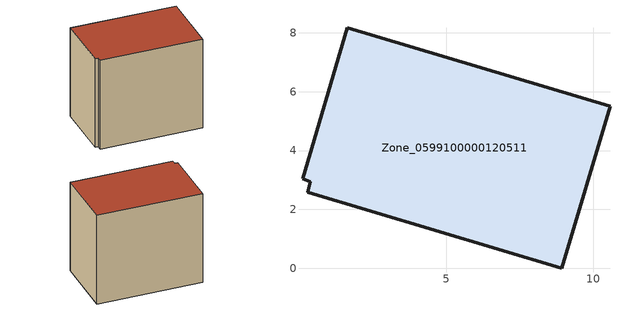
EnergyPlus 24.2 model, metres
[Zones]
Zone_0599100000120511
 floor ground (C_G): 8.92,0 0.28,2.58 0.38,2.94 0.11,3.03 1.64,8.17 10.56,5.51 z0.48
 wall outside (C_F): 8.92,0 10.56,5.51 1.64,8.17 0.11,3.03 0.38,2.94 0.28,2.58 8.92,0 z0.48:8.89
 roof outside (C_R): 0.28,2.58 8.92,0 10.56,5.51 1.64,8.17 0.11,3.03 0.38,2.94 z8.89
[BUILDING]
Pand.0599100000120511: North Axis=0; Terrain=City; Loads Convergence Tolerance Value=0.04; Temperature Convergence Tolerance Value=0.4; Solar Distribution=FullExterior; Maximum Number of Warmup Days=25; Minimum Number of Warmup Days=1
[Site:Location]
Rotterdam.The.Hague.AP_ZH_NLD Design_Conditions: Latitude=51.96; Longitude=4.45; Time Zone=1; Elevation=-4.5
[SITE:GROUNDTEMPERATURE:BUILDINGSURFACE]
18, 18, 18, 18, 18, 18, 18, 18, 18, 18, 18, 18
[MATERIAL] Thermal Absorptance=0.9; Solar Absorptance=0.7; Visible Absorptance=0.7
Name | Roughness | Thickness | Conductivity | Density | Specific Heat
G.TI.1975-1991 | MediumSmooth | 0.15 | 0.288461 | 540 | 1210
F.TI.1975-1991 | Rough | 0.3 | 0.230769 | 1920 | 840
R.TI.1975-1991 | MediumRough | 0.2 | 0.153846 | 1500 | 1000
[CONSTRUCTION]
C_G: G.TI.1975-1991
C_F: F.TI.1975-1991
C_R: R.TI.1975-1991
[ZONE]
Zone_0599100000120511: Type=1; Multiplier=1; Ceiling Height=Autocalculate; Volume=Autocalculate; Floor Area=autocalculate; Part of Total Floor Area=Yes
[ZONEINFILTRATION:DESIGNFLOWRATE]
Infil_Zone_0599100000120511: Zone or ZoneList or Space or SpaceList=Zone_0599100000120511; Schedule=AlwaysOn; Design Flow Rate Calculation Method=Flow/Area; Flow Rate per Floor Area=0.003; Constant Term Coefficient=1; Temperature Term Coefficient=0; Velocity Term Coefficient=0; Velocity Squared Term Coefficient=0
[HVACTEMPLATE:ZONE:IDEALLOADSAIRSYSTEM]
Zone_0599100000120511: Maximum Heating Supply Air Temperature=50; Minimum Cooling Supply Air Temperature=13; Maximum Heating Supply Air Humidity Ratio=0.0156; Minimum Cooling Supply Air Humidity Ratio=0.0077; Heating Limit=NoLimit; Cooling Limit=NoLimit; Dehumidification Control Type=ConstantSensibleHeatRatio; Cooling Sensible Heat Ratio=0.7; Dehumidification Setpoint=60; Humidification Control Type=None; Humidification Setpoint=30; Outdoor Air Method=None; Outdoor Air Flow Rate per Person=0.00944; Outdoor Air Flow Rate per Zone Floor Area=0; Outdoor Air Flow Rate per Zone=0; Demand Controlled Ventilation Type=None; Outdoor Air Economizer Type=NoEconomizer; Heat Recovery Type=None; Sensible Heat Recovery Effectiveness=0.7; Latent Heat Recovery Effectiveness=0.65
[ZONECONTROL:THERMOSTAT]
ThermostatControl_Zone_0599100000120511: Zone or ZoneList=Zone_0599100000120511; Control Type Schedule=DualSetpointControlType; Control 1=Thermostat_Zone_0599100000120511; Temperature Difference Between Cutout And Setpoint=0
[THERMOSTATSETPOINT:DUALSETPOINT]
Thermostat_Zone_0599100000120511: Heating Setpoint Temperature Schedule=HeatingSetpoint_Zone_0599100000120511; Cooling Setpoint Temperature Schedule=CoolingSetpoint_Zone_0599100000120511
[SCHEDULE:COMPACT]
HeatingSetpoint_Zone_0599100000120511: Through: 12/31, For: AllDays, Until: 24:00, 21
CoolingSetpoint_Zone_0599100000120511: Through: 12/31, For: AllDays, Until: 24:00, 24
DualSetpointControlType: Through: 12/31, For: AllDays, Until: 24:00, 4
AlwaysOn: Through: 12/31, For: AllDays, Until: 24:00, 1
